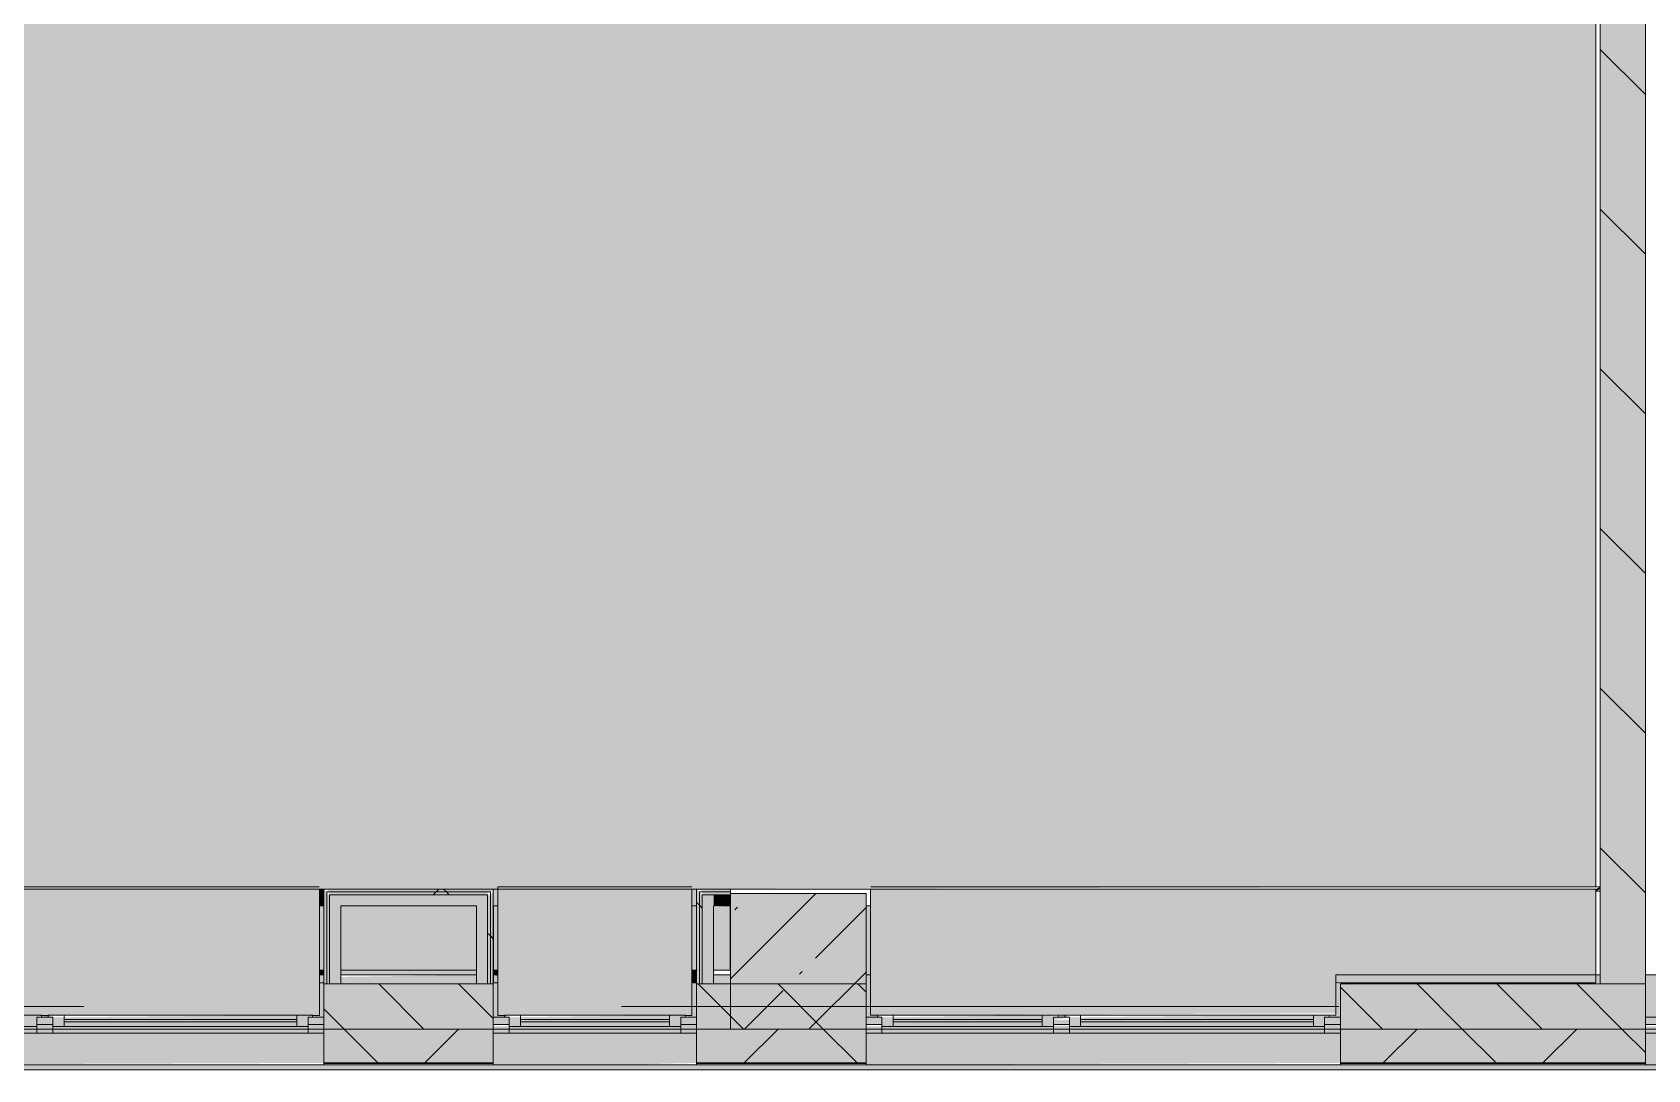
# Model space of a CAD drawing. Header units: millimetres. Extents: x -3817 to 677485, y -22715 to 103890.
# Drawn here: x 2368 to 2424.3, y -19606.1 to -19569.9 of the extents above; entities that cross this region are included whole.
import ezdxf

# ---------------------------------------------------------------- set-up
doc = ezdxf.new("R2010")
doc.units = ezdxf.units.MM
doc.layers.add('PDF _Геометрия', color=7, linetype='Continuous', true_color=0x1d1d1d)
doc.layers.add('PDF _Сплошная заливка', color=7, linetype='Continuous', true_color=0xffffff)

msp = doc.modelspace()

# ---------------------------------------------------------------- hatches: boundary and pattern name
at = {"layer": 'PDF _Сплошная заливка', "transparency": 33554559}
h = msp.add_hatch(color=256, dxfattribs=at)
h.paths.add_polyline_path([(2383.496, -19602.771), (2383.496, -19602.611), (2378.772, -19602.611), (2378.772, -19602.771), (2380.521, -19602.771)], flags=0)
h.paths.add_polyline_path([(2335.798, -19602.771), (2338.616, -19602.771), (2338.616, -19602.614), (2335.464, -19602.614), (2335.464, -19602.771)], flags=0)
h.paths.add_polyline_path([(2384.087, -19599.779), (2422.51, -19599.7), (2422.51, -19569.465), (2374.244, -19569.465), (2374.244, -19543.245), (2373.103, -19543.245), (2373.103, -19541.962), (2372.788, -19541.962), (2372.788, -19541.647), (2374.244, -19541.67), (2374.241, -19541.513), (2361.804, -19541.591), (2361.804, -19541.67), (2362.867, -19541.67), (2362.867, -19541.962), (2362.473, -19541.962), (2362.473, -19543.3), (2361.804, -19543.3), (2361.804, -19548.363), (2354.481, -19548.371), (2353.379, -19550.28), (2353.106, -19550.123), (2354.122, -19548.363), (2351.411, -19548.363), (2351.411, -19543.403), (2330.151, -19543.403), (2330.151, -19547.812), (2321.333, -19547.812), (2321.333, -19543.3), (2308.459, -19543.3), (2308.459, -19541.513), (2296.649, -19541.513), (2296.727, -19541.67), (2297.042, -19541.67), (2296.964, -19541.804), (2296.964, -19543.3), (2290.704, -19543.3), (2290.704, -19599.7), (2339.108, -19599.779), (2339.206, -19599.779), (2339.364, -19599.767), (2339.368, -19599.692), (2356.757, -19599.767), (2356.765, -19599.779), (2378.181, -19599.779), (2378.28, -19599.779), (2383.988, -19599.779)], flags=0)
h.paths.add_polyline_path([(2373.418, -19542.119), (2373.496, -19542.119), (2373.418, -19541.967)], flags=0)
h = msp.add_hatch(color=256, dxfattribs=at)
h.paths.add_polyline_path([(2377.756, -19604.188), (2378.024, -19604.172), (2378.024, -19599.779), (2361.793, -19599.806), (2361.793, -19604.188), (2377.788, -19604.172)], flags=0)
h.paths.add_polyline_path([(2391.008, -19604.188), (2391.008, -19599.779), (2384.244, -19599.779), (2384.244, -19604.188), (2390.779, -19604.188)], flags=0)
h.paths.add_polyline_path([(2297.507, -19604.188), (2297.633, -19604.172), (2314.798, -19604.172), (2314.798, -19599.779), (2290.696, -19599.779), (2290.696, -19604.188), (2297.475, -19604.188)], flags=0)
h.paths.add_polyline_path([(2332.905, -19604.188), (2333.141, -19604.172), (2333.17, -19603.086), (2334.716, -19603.046), (2334.716, -19599.771), (2326.37, -19599.779), (2326.378, -19604.188), (2332.874, -19604.188)], flags=0)
h.paths.add_polyline_path([(2345.899, -19604.18), (2355.576, -19604.172), (2355.576, -19602.771), (2356.757, -19602.771), (2356.757, -19599.767), (2339.368, -19599.779), (2339.368, -19604.18), (2345.883, -19604.18)], flags=0)
h.paths.add_polyline_path([(2397.477, -19604.175), (2397.629, -19604.172), (2413.456, -19604.11), (2413.456, -19602.771), (2422.51, -19602.771), (2422.51, -19599.779), (2397.236, -19599.779), (2397.236, -19604.175), (2397.472, -19604.175)], flags=0)
for points in [[(2378.181, -19603.086), (2378.28, -19603.086), (2378.28, -19599.877), (2378.181, -19599.779), (2378.181, -19602.928)], [(2378.381, -19599.877), (2383.988, -19599.877), (2384.087, -19599.779), (2378.28, -19599.779), (2378.378, -19599.877)], [(2378.28, -19603.086), (2378.378, -19603.086), (2378.378, -19599.975), (2378.28, -19599.975), (2378.28, -19602.928)], [(2391.259, -19603.086), (2391.271, -19603.086), (2391.271, -19599.877), (2391.173, -19599.779), (2391.173, -19603.086)], [(2391.271, -19603.086), (2391.37, -19603.059), (2391.37, -19599.975), (2391.271, -19599.877), (2391.271, -19602.928)], [(2391.763, -19599.975), (2392.354, -19599.975), (2392.343, -19599.877), (2391.37, -19599.877), (2391.37, -19599.975), (2391.468, -19599.975)], [(2392.354, -19604.66), (2397.078, -19604.66), (2397.078, -19599.936), (2392.354, -19599.936), (2392.354, -19604.503)], [(2421.179, -19603.046), (2422.51, -19603.046), (2422.51, -19602.771), (2413.456, -19602.771), (2413.456, -19603.046)], [(2368.182, -19604.566), (2368.182, -19604.251), (2368.339, -19604.172), (2362.198, -19604.251), (2362.198, -19604.566)], [(2372.39, -19604.566), (2377.63, -19604.503), (2377.63, -19604.251), (2377.788, -19604.172), (2368.733, -19604.251), (2368.733, -19604.566)], [(2388.653, -19604.66), (2391.173, -19604.66), (2391.173, -19604.503), (2384.087, -19604.566), (2384.087, -19604.66), (2384.638, -19604.66)], [(2388.653, -19604.566), (2390.622, -19604.503), (2390.622, -19604.251), (2390.779, -19604.172), (2384.638, -19604.251), (2384.638, -19604.566)], [(2404.916, -19604.66), (2413.613, -19604.66), (2413.613, -19604.503), (2397.078, -19604.566), (2397.078, -19604.66), (2404.165, -19604.66)], [(2403.613, -19604.566), (2403.613, -19604.251), (2403.587, -19604.172), (2397.629, -19604.251), (2397.629, -19604.566)], [(2413.062, -19604.566), (2413.062, -19604.251), (2413.219, -19604.172), (2404.165, -19604.251), (2404.165, -19604.566), (2404.916, -19604.566)], [(2430.778, -19604.66), (2431.329, -19604.66), (2431.329, -19604.503), (2424.243, -19604.566), (2424.243, -19604.66), (2424.794, -19604.66)], [(2361.646, -19605.904), (2378.181, -19605.841), (2378.181, -19604.66), (2361.646, -19604.66), (2361.646, -19605.865)], [(2388.653, -19605.904), (2391.173, -19605.841), (2391.173, -19604.66), (2384.087, -19604.66), (2384.087, -19605.904)], [(2397.078, -19605.904), (2413.613, -19605.841), (2413.613, -19604.66), (2397.078, -19604.66), (2397.078, -19605.865)], [(2491.167, -19606.078), (2563.458, -19606.078), (2563.458, -19605.904), (2260.311, -19605.904), (2260.311, -19606.078), (2486.231, -19606.078)]]:
    msp.add_hatch(color=256, dxfattribs=at).paths.add_polyline_path(points)
at = {"layer": 'PDF _Сплошная заливка', "true_color": 0xe7e7e7, "transparency": 33554559}
for points in [[(2378.378, -19603.086), (2378.772, -19603.086), (2378.772, -19599.975), (2378.378, -19599.975), (2378.378, -19602.928)], [(2391.388, -19603.086), (2391.763, -19603.086), (2391.763, -19599.975), (2391.37, -19599.975), (2391.37, -19603.086)], [(2392.343, -19600.369), (2392.354, -19600.369), (2392.343, -19599.975), (2391.763, -19599.975), (2391.763, -19600.369)]]:
    msp.add_hatch(color=254, dxfattribs=at).paths.add_polyline_path(points)
at = {"layer": 'PDF _Сплошная заливка', "transparency": 33554559}
h = msp.add_hatch(color=256, dxfattribs=at)
h.paths.add_polyline_path([(2384.087, -19600.369), (2384.244, -19600.369), (2384.244, -19599.779), (2384.087, -19599.779), (2384.087, -19599.975)], flags=0)
h.paths.add_polyline_path([(2391.015, -19600.369), (2391.173, -19600.369), (2391.173, -19599.779), (2391.008, -19599.78), (2391.008, -19600.369)], flags=0)
h = msp.add_hatch(color=256, dxfattribs=at)
h.paths.add_polyline_path([(2397.236, -19602.771), (2397.236, -19600.369), (2397.078, -19600.369), (2397.078, -19602.771)], flags=0)
h.paths.add_polyline_path([(2334.716, -19602.614), (2334.874, -19602.614), (2334.874, -19600.369), (2334.716, -19600.369), (2334.716, -19600.985)], flags=0)
h.paths.add_polyline_path([(2335.464, -19602.614), (2338.616, -19602.614), (2338.616, -19600.369), (2335.464, -19600.369), (2335.464, -19601.041)], flags=0)
h.paths.add_polyline_path([(2339.206, -19602.614), (2339.368, -19602.614), (2339.368, -19600.369), (2339.206, -19600.369), (2339.206, -19601.317)], flags=0)
h.paths.add_polyline_path([(2356.757, -19602.614), (2356.765, -19602.614), (2356.757, -19602.613)], flags=0)
h.paths.add_polyline_path([(2392.343, -19602.611), (2392.343, -19600.369), (2391.763, -19600.412), (2391.763, -19602.611)], flags=0)
h.paths.add_polyline_path([(2391.173, -19602.611), (2391.173, -19600.369), (2391.008, -19600.369), (2391.015, -19602.611)], flags=0)
h.paths.add_polyline_path([(2378.181, -19602.611), (2378.181, -19600.369), (2378.024, -19600.369), (2378.024, -19602.611)], flags=0)
h.paths.add_polyline_path([(2378.772, -19602.611), (2383.496, -19602.611), (2383.496, -19600.369), (2378.772, -19600.369), (2378.772, -19601.365)], flags=0)
h.paths.add_polyline_path([(2384.244, -19602.611), (2384.244, -19600.369), (2384.087, -19600.369), (2384.087, -19602.611)], flags=0)
h = msp.add_hatch(color=256, dxfattribs=at)
h.paths.add_polyline_path([(2506.129, -19604.503), (2506.129, -19604.251), (2506.129, -19604.172), (2520.538, -19604.251), (2520.538, -19604.503), (2521.09, -19604.503), (2521.09, -19602.771), (2499.035, -19602.771), (2499.043, -19603.338), (2499.043, -19604.503), (2499.594, -19604.503), (2499.594, -19604.251), (2499.594, -19604.172), (2505.578, -19604.251), (2505.578, -19604.503), (2505.972, -19604.503)], flags=0)
h.paths.add_polyline_path([(2413.219, -19604.503), (2413.613, -19604.503), (2413.613, -19603.086), (2422.668, -19603.046), (2422.668, -19602.771), (2422.51, -19602.781), (2422.51, -19603.046), (2413.456, -19603.086), (2413.456, -19604.175), (2413.062, -19604.251), (2413.062, -19604.503)], flags=0)
h.paths.add_polyline_path([(2424.243, -19604.503), (2424.794, -19604.503), (2424.794, -19604.251), (2424.794, -19604.172), (2430.778, -19604.251), (2430.778, -19604.503), (2431.329, -19604.503), (2431.329, -19602.771), (2424.243, -19602.781), (2424.243, -19604.251)], flags=0)
h.paths.add_polyline_path([(2560.143, -19604.503), (2560.143, -19602.771), (2528.026, -19602.771), (2528.026, -19603.086), (2527.861, -19603.086), (2527.861, -19604.503), (2528.412, -19604.503), (2528.412, -19604.251), (2528.412, -19604.172), (2534.396, -19604.251), (2534.396, -19604.503), (2534.947, -19604.503), (2534.947, -19604.251), (2534.947, -19604.172), (2543.845, -19604.251), (2543.845, -19604.503), (2544.396, -19604.503), (2544.396, -19603.086), (2553.214, -19603.086), (2553.214, -19604.503), (2553.766, -19604.503), (2553.766, -19604.251), (2553.766, -19604.172), (2559.75, -19604.251), (2559.75, -19604.503)], flags=0)
h.paths.add_polyline_path([(2439.4, -19604.503), (2439.951, -19604.503), (2439.951, -19604.251), (2439.951, -19604.172), (2445.935, -19604.251), (2445.935, -19604.503), (2446.486, -19604.503), (2446.486, -19604.251), (2446.486, -19604.172), (2460.895, -19604.251), (2460.895, -19604.503), (2461.446, -19604.503), (2461.446, -19603.086), (2462.43, -19603.086), (2462.43, -19602.935), (2462.43, -19602.928), (2462.43, -19602.771), (2439.392, -19602.771), (2439.4, -19603.487), (2439.4, -19604.251)], flags=0)
h.paths.add_polyline_path([(2469.123, -19604.503), (2469.674, -19604.503), (2469.674, -19604.251), (2469.674, -19604.172), (2475.658, -19604.251), (2475.658, -19604.503), (2476.209, -19604.503), (2476.209, -19603.086), (2484.081, -19603.086), (2484.081, -19604.503), (2484.632, -19604.503), (2484.632, -19604.251), (2484.632, -19604.172), (2490.616, -19604.251), (2490.616, -19604.503), (2491.167, -19604.503), (2491.167, -19602.771), (2469.112, -19602.775), (2469.123, -19603.086), (2469.123, -19604.251)], flags=0)
h.paths.add_polyline_path([(2403.613, -19604.503), (2404.165, -19604.503), (2404.165, -19604.333), (2403.613, -19604.346)], flags=0)
h.paths.add_polyline_path([(2397.629, -19604.503), (2397.629, -19604.251), (2397.472, -19604.175), (2397.236, -19604.175), (2397.236, -19602.771), (2397.078, -19602.771), (2397.078, -19604.503)], flags=0)
h.paths.add_polyline_path([(2377.63, -19604.503), (2378.181, -19604.503), (2378.181, -19602.79), (2378.024, -19602.771), (2378.024, -19604.188), (2377.63, -19604.251)], flags=0)
h.paths.add_polyline_path([(2384.638, -19604.503), (2384.638, -19604.251), (2384.48, -19604.188), (2384.244, -19604.188), (2384.244, -19602.804), (2384.087, -19602.771), (2384.087, -19604.503), (2384.48, -19604.503)], flags=0)
h.paths.add_polyline_path([(2390.622, -19604.503), (2391.173, -19604.503), (2391.173, -19603.046), (2391.008, -19603.086), (2391.008, -19604.188), (2390.622, -19604.251), (2390.622, -19604.294)], flags=0)
h.paths.add_polyline_path([(2368.575, -19604.503), (2368.733, -19604.503), (2368.733, -19604.251), (2368.575, -19604.188), (2368.182, -19604.251), (2368.182, -19604.503), (2368.339, -19604.503)], flags=0)
h.paths.add_polyline_path([(2362.198, -19604.503), (2362.198, -19604.251), (2362.04, -19604.188), (2361.793, -19604.188), (2361.793, -19602.771), (2361.646, -19602.771), (2361.646, -19604.503), (2361.793, -19604.503)], flags=0)
h.paths.add_polyline_path([(2291.075, -19604.503), (2291.098, -19604.463), (2291.075, -19604.239), (2290.94, -19604.188), (2290.696, -19604.188), (2290.651, -19602.771), (2290.547, -19602.771), (2290.547, -19604.503), (2290.696, -19604.503)], flags=0)
h.paths.add_polyline_path([(2339.368, -19604.503), (2339.757, -19604.503), (2339.757, -19604.251), (2339.6, -19604.18), (2339.368, -19604.18), (2339.364, -19602.771), (2339.206, -19602.791), (2339.206, -19604.503)], flags=0)
h.paths.add_polyline_path([(2297.082, -19604.503), (2297.633, -19604.503), (2297.633, -19604.251), (2297.475, -19604.188), (2297.082, -19604.251)], flags=0)
h.paths.add_polyline_path([(2332.905, -19604.503), (2333.299, -19604.503), (2333.299, -19603.086), (2333.141, -19603.117), (2333.141, -19604.188), (2332.748, -19604.251), (2332.748, -19604.503)], flags=0)
h.paths.add_polyline_path([(2355.576, -19604.503), (2355.741, -19604.503), (2355.741, -19603.086), (2356.922, -19603.046), (2356.922, -19602.771), (2356.765, -19602.771), (2356.765, -19603.046), (2355.576, -19603.086), (2355.576, -19604.18), (2355.19, -19604.251), (2355.19, -19604.503)], flags=0)
h.paths.add_polyline_path([(2345.741, -19604.503), (2346.293, -19604.503), (2346.293, -19604.251), (2346.135, -19604.18), (2345.741, -19604.251)], flags=0)
h.paths.add_polyline_path([(2326.764, -19604.503), (2326.764, -19604.251), (2326.606, -19604.188), (2326.378, -19604.188), (2326.37, -19602.771), (2326.215, -19602.771), (2326.215, -19604.503), (2326.378, -19604.503)], flags=0)
h.paths.add_polyline_path([(2314.561, -19604.503), (2314.955, -19604.503), (2314.955, -19603.046), (2314.798, -19603.086), (2314.798, -19604.188), (2314.404, -19604.251), (2314.404, -19604.503)], flags=0)
h.paths.add_polyline_path([(2403.613, -19604.346), (2404.165, -19604.251), (2404.007, -19604.175), (2403.613, -19604.251)], flags=0)
h.paths.add_polyline_path([(2527.436, -19603.086), (2527.436, -19602.771), (2525.814, -19602.771), (2525.814, -19603.086)], flags=0)
h.paths.add_polyline_path([(2498.61, -19603.086), (2498.61, -19602.771), (2495.892, -19602.771), (2495.892, -19603.086)], flags=0)
h.paths.add_polyline_path([(2467.154, -19603.086), (2468.678, -19603.086), (2468.678, -19602.785), (2467.154, -19602.822), (2467.154, -19602.928)], flags=0)
h.paths.add_polyline_path([(2431.919, -19603.086), (2433.691, -19603.086), (2433.691, -19602.771), (2431.919, -19602.771), (2431.919, -19602.928)], flags=0)
h.paths.add_polyline_path([(2438.966, -19603.086), (2438.966, -19602.771), (2438.415, -19602.771), (2438.415, -19603.086)], flags=0)
h.paths.add_polyline_path([(2315.546, -19603.086), (2321.49, -19603.086), (2321.49, -19602.771), (2315.546, -19602.771), (2315.546, -19602.964)], flags=0)
h.paths.add_polyline_path([(2380.758, -19603.086), (2383.496, -19603.086), (2383.496, -19602.771), (2378.772, -19602.843), (2378.772, -19603.086), (2380.629, -19603.086)], flags=0)
h.paths.add_polyline_path([(2392.354, -19603.086), (2392.343, -19602.771), (2391.763, -19602.771), (2391.763, -19603.086)], flags=0)
h.paths.add_polyline_path([(2335.464, -19603.086), (2338.616, -19603.086), (2338.616, -19602.771), (2335.464, -19602.771), (2335.464, -19602.928)], flags=0)
h = msp.add_hatch(color=256, dxfattribs=at)
h.paths.add_polyline_path([(2314.955, -19604.66), (2321.49, -19604.66), (2321.49, -19603.086), (2314.955, -19603.086), (2314.955, -19604.503)], flags=0)
h.paths.add_polyline_path([(2413.613, -19604.66), (2424.243, -19604.66), (2424.243, -19603.086), (2413.613, -19603.086), (2413.613, -19604.503)], flags=0)
h.paths.add_polyline_path([(2391.173, -19604.66), (2392.354, -19604.66), (2392.354, -19603.086), (2391.173, -19603.086), (2391.173, -19604.503)], flags=0)
h.paths.add_polyline_path([(2384.087, -19604.66), (2384.087, -19603.086), (2378.181, -19603.086), (2378.181, -19604.66)], flags=0)
h.paths.add_polyline_path([(2431.329, -19604.66), (2433.691, -19604.66), (2433.691, -19603.086), (2431.329, -19603.086), (2431.329, -19604.503)], flags=0)
h.paths.add_polyline_path([(2339.206, -19604.66), (2339.206, -19603.086), (2333.299, -19603.086), (2333.299, -19604.66), (2334.874, -19604.66)], flags=0)
h.paths.add_polyline_path([(2438.415, -19604.66), (2439.4, -19604.66), (2439.4, -19603.086), (2438.415, -19603.086), (2438.415, -19604.503)], flags=0)
h.paths.add_polyline_path([(2461.446, -19604.66), (2462.43, -19604.66), (2462.43, -19603.086), (2461.446, -19603.086), (2461.446, -19604.503)], flags=0)
h.paths.add_polyline_path([(2467.154, -19604.66), (2469.123, -19604.66), (2469.123, -19603.086), (2467.154, -19603.086), (2467.154, -19604.503)], flags=0)
h.paths.add_polyline_path([(2484.081, -19604.66), (2484.081, -19603.086), (2476.209, -19603.086), (2476.209, -19604.66)], flags=0)
h.paths.add_polyline_path([(2355.741, -19604.66), (2356.922, -19604.66), (2356.922, -19603.086), (2355.741, -19603.086), (2355.741, -19604.503)], flags=0)
h = msp.add_hatch(color=256, dxfattribs=at)
h.paths.add_polyline_path([(2553.214, -19605.841), (2553.214, -19604.66), (2544.396, -19604.66), (2544.396, -19605.841), (2551.283, -19605.841)], flags=0)
h.paths.add_polyline_path([(2563.458, -19605.841), (2563.458, -19604.66), (2560.301, -19604.66), (2560.301, -19605.841)], flags=0)
h.paths.add_polyline_path([(2491.167, -19605.841), (2499.043, -19605.841), (2499.043, -19604.66), (2491.167, -19604.66), (2491.167, -19605.504)], flags=0)
h.paths.add_polyline_path([(2461.446, -19605.841), (2469.123, -19605.841), (2469.123, -19604.66), (2461.446, -19604.66), (2461.446, -19605.577)], flags=0)
h.paths.add_polyline_path([(2521.09, -19605.841), (2527.861, -19605.841), (2527.861, -19604.66), (2521.09, -19604.66), (2521.09, -19605.429)], flags=0)
h.paths.add_polyline_path([(2476.209, -19605.841), (2484.081, -19605.841), (2484.081, -19604.66), (2476.209, -19604.66), (2476.209, -19605.541)], flags=0)
h.paths.add_polyline_path([(2431.329, -19605.841), (2439.4, -19605.841), (2439.4, -19604.66), (2431.329, -19604.66), (2431.329, -19605.652)], flags=0)
h.paths.add_polyline_path([(2361.646, -19605.841), (2361.646, -19604.66), (2355.741, -19604.66), (2355.741, -19605.841), (2356.127, -19605.841)], flags=0)
h.paths.add_polyline_path([(2384.087, -19605.841), (2384.087, -19604.66), (2378.181, -19604.66), (2378.181, -19605.841)], flags=0)
h.paths.add_polyline_path([(2421.179, -19605.841), (2424.243, -19605.841), (2424.243, -19604.66), (2413.613, -19604.66), (2413.613, -19605.841)], flags=0)
h.paths.add_polyline_path([(2391.173, -19605.841), (2397.078, -19605.841), (2397.078, -19604.66), (2391.173, -19604.66), (2391.173, -19605.752)], flags=0)
h.paths.add_polyline_path([(2326.213, -19605.841), (2326.213, -19604.66), (2314.955, -19604.66), (2314.955, -19605.841), (2323.601, -19605.841)], flags=0)
h.paths.add_polyline_path([(2333.299, -19605.841), (2339.206, -19605.841), (2339.206, -19604.66), (2333.299, -19604.66), (2333.299, -19604.802)], flags=0)
h.paths.add_polyline_path([(2259.13, -19605.841), (2290.547, -19605.841), (2290.547, -19604.66), (2259.13, -19604.66), (2259.13, -19605.526)], flags=0)

# ---------------------------------------------------------------- linework, layer by layer
at = {"layer": 'PDF _Геометрия', "color": 7, "lineweight": 9}
for points in [[(2376.921, -19541.67), (2373.496, -19541.67), (2373.496, -19543.245), (2374.402, -19543.245), (2374.402, -19567.733), (2374.402, -19569.307), (2422.668, -19569.307), (2422.668, -19603.086), (2424.243, -19603.086)], [(2422.668, -19603.086), (2413.613, -19603.086), (2413.613, -19604.66), (2424.243, -19604.66), (2424.243, -19603.086), (2424.243, -19543.403), (2422.668, -19543.403), (2422.668, -19567.733), (2397.078, -19567.733), (2397.078, -19546.395), (2395.503, -19546.395), (2395.503, -19567.733), (2394.323, -19567.733), (2394.323, -19546.395), (2393.693, -19546.395), (2388.811, -19546.395), (2388.811, -19544.044), (2388.811, -19543.245), (2392.354, -19543.245), (2392.354, -19541.67), (2386.055, -19541.67)], [(2424.243, -19572.073), (2422.668, -19570.498)], [(2424.243, -19577.641), (2422.668, -19576.066)], [(2424.243, -19583.208), (2422.668, -19581.633)], [(2424.243, -19588.776), (2422.668, -19587.201)], [(2424.243, -19594.343), (2422.668, -19592.769)], [(2424.243, -19599.911), (2422.668, -19598.336)], [(2378.024, -19603.046), (2378.181, -19603.046), (2378.181, -19600.369), (2378.024, -19600.369), (2378.181, -19600.369), (2378.181, -19599.779), (2378.013, -19599.779), (2378.181, -19599.779)], [(2383.988, -19603.086), (2383.988, -19600.369), (2383.988, -19599.975), (2383.988, -19599.877), (2378.772, -19599.877), (2378.378, -19599.877), (2378.28, -19599.877), (2378.28, -19603.086)], [(2383.89, -19603.086), (2383.89, -19600.369), (2383.89, -19599.975), (2378.772, -19599.975), (2378.378, -19599.975), (2378.378, -19603.086)], [(2381.994, -19599.975), (2382.092, -19599.877), (2382.191, -19599.779)], [(2382.55, -19599.975), (2382.452, -19599.877), (2382.354, -19599.779)], [(2384.087, -19599.877), (2384.087, -19599.779), (2384.244, -19599.779), (2384.087, -19599.779), (2384.087, -19600.369), (2384.244, -19600.369), (2384.093, -19600.369), (2384.093, -19603.046), (2384.244, -19603.046)], [(2391.008, -19603.046), (2391.173, -19603.046), (2391.173, -19600.369), (2391.008, -19600.369), (2391.173, -19600.369), (2391.173, -19599.779), (2391.006, -19599.779), (2391.173, -19599.779)], [(2392.354, -19599.877), (2391.763, -19599.877), (2391.37, -19599.877), (2391.271, -19599.877), (2391.271, -19603.086)], [(2392.354, -19599.975), (2391.763, -19599.975), (2391.37, -19599.975), (2391.37, -19603.086)], [(2392.354, -19602.906), (2395.323, -19599.936)], [(2393.07, -19599.944), (2393.078, -19599.936)], [(2397.229, -19599.779), (2397.229, -19600.369), (2397.229, -19599.779)], [(2422.668, -19599.7), (2397.244, -19599.7), (2422.668, -19599.7)], [(2422.668, -19599.7), (2422.668, -19599.857), (2422.51, -19599.857), (2422.668, -19599.857)], [(2391.37, -19600.443), (2391.271, -19600.345), (2391.173, -19600.247)], [(2392.509, -19600.506), (2392.602, -19600.412)], [(2395.315, -19602.189), (2397.078, -19600.426)], [(2397.236, -19600.369), (2397.236, -19603.046)], [(2413.456, -19603.046), (2422.51, -19603.046), (2422.51, -19600.369), (2422.51, -19602.781)], [(2384.087, -19601.512), (2383.988, -19601.413), (2383.89, -19601.315)], [(2378.024, -19602.771), (2378.181, -19602.771)], [(2378.772, -19602.771), (2383.496, -19602.771)], [(2384.087, -19602.771), (2384.244, -19602.771)], [(2384.093, -19602.772), (2384.093, -19602.611)], [(2391.015, -19602.771), (2391.173, -19602.771)], [(2391.763, -19602.771), (2392.354, -19602.771), (2392.354, -19603.086)], [(2394.754, -19602.75), (2394.847, -19602.657)], [(2395.089, -19604.66), (2397.078, -19602.671)], [(2397.629, -19604.503), (2397.078, -19604.503), (2397.078, -19602.771), (2397.236, -19602.771)], [(2413.456, -19602.771), (2422.668, -19602.771)], [(2424.243, -19602.771), (2424.4, -19602.771), (2431.172, -19602.771), (2431.329, -19602.771)], [(2381.668, -19604.66), (2380.093, -19603.086)], [(2384.087, -19604.295), (2382.877, -19603.086)], [(2392.803, -19604.66), (2391.228, -19603.086)], [(2392.844, -19604.66), (2394.193, -19603.312)], [(2396.768, -19605.841), (2395.587, -19604.66), (2394.012, -19603.086)], [(2397.078, -19603.368), (2396.796, -19603.086)], [(2415.073, -19604.66), (2413.613, -19603.2)], [(2419.038, -19605.841), (2417.857, -19604.66), (2416.282, -19603.086)], [(2420.641, -19604.66), (2419.066, -19603.086)], [(2424.243, -19605.478), (2423.424, -19604.66), (2421.85, -19603.086)], [(2380.065, -19605.841), (2378.884, -19604.66), (2378.181, -19603.958)], [(2362.04, -19604.172), (2368.339, -19604.172)], [(2368.733, -19604.251), (2368.182, -19604.251)], [(2368.733, -19604.503), (2368.182, -19604.503)], [(2368.575, -19604.172), (2377.788, -19604.172)], [(2369.126, -19604.172), (2369.126, -19604.566)], [(2369.126, -19604.33), (2377.236, -19604.33)], [(2377.236, -19604.408), (2369.126, -19604.408)], [(2377.236, -19604.172), (2377.236, -19604.566)], [(2378.181, -19604.251), (2377.63, -19604.251)], [(2378.181, -19604.503), (2377.63, -19604.503)], [(2384.638, -19604.251), (2384.087, -19604.251)], [(2384.638, -19604.503), (2384.087, -19604.503)], [(2384.48, -19604.172), (2390.779, -19604.172)], [(2385.031, -19604.172), (2385.031, -19604.566)], [(2385.031, -19604.33), (2390.228, -19604.33)], [(2390.228, -19604.408), (2385.031, -19604.408)], [(2390.228, -19604.172), (2390.228, -19604.566)], [(2391.173, -19604.251), (2390.622, -19604.251)], [(2391.173, -19604.503), (2390.622, -19604.503)], [(2397.629, -19604.251), (2397.078, -19604.251)], [(2397.472, -19604.172), (2403.771, -19604.172)], [(2398.023, -19604.172), (2398.023, -19604.566)], [(2398.023, -19604.33), (2403.22, -19604.33)], [(2403.22, -19604.408), (2398.023, -19604.408)], [(2403.22, -19604.172), (2403.22, -19604.566)], [(2404.165, -19604.251), (2403.613, -19604.251)], [(2404.165, -19604.503), (2403.613, -19604.503)], [(2404.007, -19604.172), (2413.219, -19604.172)], [(2404.558, -19604.172), (2404.558, -19604.566)], [(2404.558, -19604.33), (2412.668, -19604.33)], [(2412.668, -19604.408), (2404.558, -19604.408)], [(2412.668, -19604.172), (2412.668, -19604.566)], [(2413.613, -19604.251), (2413.062, -19604.251)], [(2413.613, -19604.503), (2413.062, -19604.503)], [(2424.794, -19604.251), (2424.243, -19604.251)], [(2424.794, -19604.503), (2424.243, -19604.503)], [(2361.646, -19604.802), (2378.181, -19604.802)], [(2381.696, -19605.841), (2382.877, -19604.66)], [(2384.087, -19604.802), (2391.173, -19604.802)], [(2392.831, -19605.841), (2394.012, -19604.66)], [(2397.078, -19604.802), (2413.613, -19604.802)], [(2415.101, -19605.841), (2416.282, -19604.66)], [(2420.669, -19605.841), (2421.85, -19604.66)], [(2424.243, -19604.802), (2431.329, -19604.802)], [(2260.311, -19606.078), (2830.291, -19606.078), (2260.311, -19606.078)], [(2378.181, -19605.841), (2384.087, -19605.841)], [(2378.181, -19605.865), (2384.087, -19605.865)], [(2391.2, -19605.841), (2391.173, -19605.814)], [(2391.173, -19605.841), (2397.078, -19605.841)], [(2391.173, -19605.865), (2397.078, -19605.865)], [(2413.613, -19605.841), (2424.243, -19605.841)], [(2413.613, -19605.865), (2424.243, -19605.865)]]:
    msp.add_lwpolyline(points, dxfattribs=at)
at = {"layer": 'PDF _Геометрия', "color": 253, "lineweight": 9, "true_color": 0xaaaaaa}
for points in [[(2422.51, -19599.7), (2422.51, -19569.465), (2374.244, -19569.465), (2374.244, -19543.245)], [(2384.244, -19599.779), (2384.244, -19604.188), (2384.512, -19604.188), (2384.244, -19604.188), (2384.244, -19599.779), (2391.008, -19599.779), (2391.008, -19604.188), (2390.748, -19604.188), (2391.008, -19604.188), (2391.008, -19599.779)], [(2391.015, -19599.779), (2397.236, -19599.779), (2397.236, -19604.175), (2397.477, -19604.175), (2397.236, -19604.175), (2397.236, -19599.779), (2422.51, -19599.779), (2422.51, -19602.771), (2413.456, -19602.771), (2413.456, -19604.175), (2413.214, -19604.175), (2413.456, -19604.175), (2413.456, -19602.771), (2422.51, -19602.771), (2422.51, -19599.857), (2422.51, -19602.781)], [(2378.181, -19600.369), (2378.024, -19600.369)], [(2383.496, -19600.369), (2378.772, -19600.369)], [(2384.244, -19600.369), (2384.087, -19600.369)], [(2391.173, -19600.369), (2391.008, -19600.369)], [(2392.343, -19600.369), (2392.343, -19602.611), (2391.763, -19602.611), (2392.343, -19602.611), (2392.343, -19600.369), (2391.763, -19600.369)], [(2397.078, -19600.369), (2397.229, -19600.369)], [(2397.236, -19600.369), (2397.078, -19600.369), (2397.078, -19602.771), (2397.236, -19602.771)], [(2413.456, -19602.771), (2422.51, -19602.771), (2422.51, -19600.369), (2422.51, -19602.771)], [(2378.024, -19602.611), (2378.196, -19602.611)], [(2384.087, -19602.611), (2384.244, -19602.611)], [(2391.008, -19602.611), (2391.187, -19602.611)], [(2235.755, -19603.873), (2334.177, -19603.873), (2369.811, -19603.873)], [(2388.56, -19603.873), (2413.559, -19603.873)]]:
    msp.add_lwpolyline(points, dxfattribs=at)
for points in [[(2361.793, -19604.188), (2362.072, -19604.188), (2361.793, -19604.188), (2361.793, -19599.779), (2378.024, -19599.779), (2378.024, -19604.188), (2377.756, -19604.188), (2378.024, -19604.188), (2378.024, -19599.779), (2361.793, -19599.779)], [(2383.496, -19602.611), (2378.772, -19602.611)], [(2368.607, -19604.188), (2368.308, -19604.188)], [(2404.013, -19604.175), (2403.765, -19604.175)]]:
    msp.add_lwpolyline(points, close=True, dxfattribs=at)
at = {"layer": 'PDF _Геометрия', "color": 7, "lineweight": 9}
for points in [[(2361.804, -19599.7), (2378.013, -19599.7)], [(2384.087, -19600.369), (2384.087, -19599.877), (2384.087, -19599.779), (2378.772, -19599.779), (2378.28, -19599.779), (2378.181, -19599.779), (2378.181, -19603.086), (2378.772, -19603.086), (2378.772, -19600.369), (2383.496, -19600.369), (2383.496, -19603.086), (2384.087, -19603.086)], [(2384.244, -19599.7), (2384.244, -19599.857), (2384.244, -19599.7), (2391.006, -19599.7)], [(2391.763, -19599.779), (2391.271, -19599.779), (2391.173, -19599.779), (2391.173, -19603.086), (2391.763, -19603.086), (2391.763, -19600.369), (2392.354, -19600.369), (2392.354, -19599.779)], [(2397.078, -19604.66), (2397.078, -19599.936), (2392.354, -19599.936), (2392.354, -19604.66)], [(2422.51, -19600.369), (2422.51, -19599.857)], [(2384.087, -19604.66), (2384.087, -19603.086), (2378.181, -19603.086), (2378.181, -19604.66)], [(2397.078, -19604.66), (2397.078, -19603.086), (2391.173, -19603.086), (2391.173, -19604.66)], [(2368.339, -19604.172), (2362.04, -19604.172), (2362.04, -19604.251), (2362.198, -19604.251), (2362.198, -19604.566), (2368.182, -19604.566), (2368.182, -19604.251), (2368.339, -19604.251)], [(2368.182, -19604.802), (2368.182, -19604.251), (2368.733, -19604.251), (2368.733, -19604.802)], [(2377.788, -19604.172), (2368.575, -19604.172), (2368.575, -19604.251), (2368.733, -19604.251), (2368.733, -19604.566), (2377.63, -19604.566), (2377.63, -19604.251), (2377.788, -19604.251)], [(2377.63, -19604.802), (2377.63, -19604.251), (2378.181, -19604.251), (2378.181, -19604.802)], [(2384.087, -19604.802), (2384.087, -19604.251), (2384.638, -19604.251), (2384.638, -19604.802)], [(2390.779, -19604.172), (2384.48, -19604.172), (2384.48, -19604.251), (2384.638, -19604.251), (2384.638, -19604.566), (2390.622, -19604.566), (2390.622, -19604.251), (2390.779, -19604.251)], [(2390.622, -19604.802), (2390.622, -19604.251), (2391.173, -19604.251), (2391.173, -19604.802)], [(2397.078, -19604.802), (2397.078, -19604.251), (2397.629, -19604.251), (2397.629, -19604.802)], [(2403.771, -19604.172), (2397.472, -19604.172), (2397.472, -19604.251), (2397.629, -19604.251), (2397.629, -19604.566), (2403.613, -19604.566), (2403.613, -19604.251), (2403.771, -19604.251)], [(2403.613, -19604.802), (2403.613, -19604.251), (2404.165, -19604.251), (2404.165, -19604.802)], [(2413.219, -19604.172), (2404.007, -19604.172), (2404.007, -19604.251), (2404.165, -19604.251), (2404.165, -19604.566), (2413.062, -19604.566), (2413.062, -19604.251), (2413.219, -19604.251)], [(2413.062, -19604.802), (2413.062, -19604.251), (2413.613, -19604.251), (2413.613, -19604.802)], [(2424.243, -19604.802), (2424.243, -19604.251), (2424.794, -19604.251), (2424.794, -19604.802)], [(2361.646, -19605.904), (2361.646, -19604.66), (2378.181, -19604.66), (2378.181, -19605.904)], [(2378.181, -19604.66), (2378.181, -19605.904), (2384.087, -19605.904), (2384.087, -19604.66)], [(2384.087, -19605.904), (2384.087, -19604.66), (2391.173, -19604.66), (2391.173, -19605.904)], [(2391.173, -19604.66), (2391.173, -19605.904), (2397.078, -19605.904), (2397.078, -19604.66)], [(2397.078, -19605.904), (2397.078, -19604.66), (2413.613, -19604.66), (2413.613, -19605.904)], [(2413.613, -19604.66), (2413.613, -19605.904), (2424.243, -19605.904), (2424.243, -19604.66)], [(2424.243, -19605.904), (2424.243, -19604.66), (2431.329, -19604.66), (2431.329, -19605.904)]]:
    msp.add_lwpolyline(points, close=True, dxfattribs=at)
at = {"layer": 'PDF _Сплошная заливка', "lineweight": 60, "transparency": 33554559}
for points in [[(2424.243, -19603.086), (2424.243, -19543.403), (2422.668, -19603.086), (2422.668, -19543.403)], [(2378.181, -19600.369), (2378.181, -19599.779), (2378.024, -19600.369), (2378.024, -19599.779)], [(2378.378, -19599.975), (2383.89, -19599.975), (2378.378, -19599.877), (2383.89, -19599.877)], [(2383.988, -19603.086), (2383.988, -19599.975), (2383.89, -19603.086), (2383.89, -19599.975)], [(2384.087, -19603.086), (2384.087, -19599.877), (2383.988, -19603.086), (2383.988, -19599.975)], [(2391.37, -19599.877), (2392.354, -19599.877), (2391.271, -19599.779), (2392.343, -19599.779)], [(2397.229, -19600.369), (2397.236, -19600.369), (2397.229, -19599.936)], [(2378.181, -19602.79), (2378.181, -19602.611), (2378.024, -19602.771), (2378.024, -19602.611)], [(2384.244, -19602.804), (2384.244, -19602.611), (2384.093, -19602.772), (2384.093, -19602.611)], [(2391.173, -19603.046), (2391.173, -19602.611), (2391.015, -19603.046), (2391.008, -19602.611)], [(2361.646, -19604.66), (2378.181, -19604.66), (2361.646, -19604.503), (2378.181, -19604.503)], [(2431.329, -19605.904), (2431.329, -19604.66), (2424.243, -19605.904), (2424.243, -19604.66)], [(2397.078, -19605.865), (2397.078, -19605.841), (2391.173, -19605.865)], [(2424.243, -19605.904), (2424.243, -19605.865), (2421.179, -19605.904)]]:
    msp.add_solid(points, dxfattribs=at)
at = {"layer": 'PDF _Сплошная заливка', "color": 254, "lineweight": 60, "true_color": 0xe7e7e7, "transparency": 33554559}
for points in [[(2378.772, -19600.369), (2383.89, -19600.369), (2378.772, -19599.975), (2383.89, -19599.975)], [(2383.89, -19603.086), (2383.89, -19600.369), (2383.496, -19603.086), (2383.496, -19600.369)]]:
    msp.add_solid(points, dxfattribs=at)
at = {"layer": 'PDF _Сплошная заливка', "color": 1, "lineweight": 60, "transparency": 33554559}
msp.add_solid([(2422.51, -19599.857), (2422.668, -19599.779), (2422.51, -19599.779), (2422.668, -19599.7)], dxfattribs=at)

doc.saveas('drawing.dxf')
